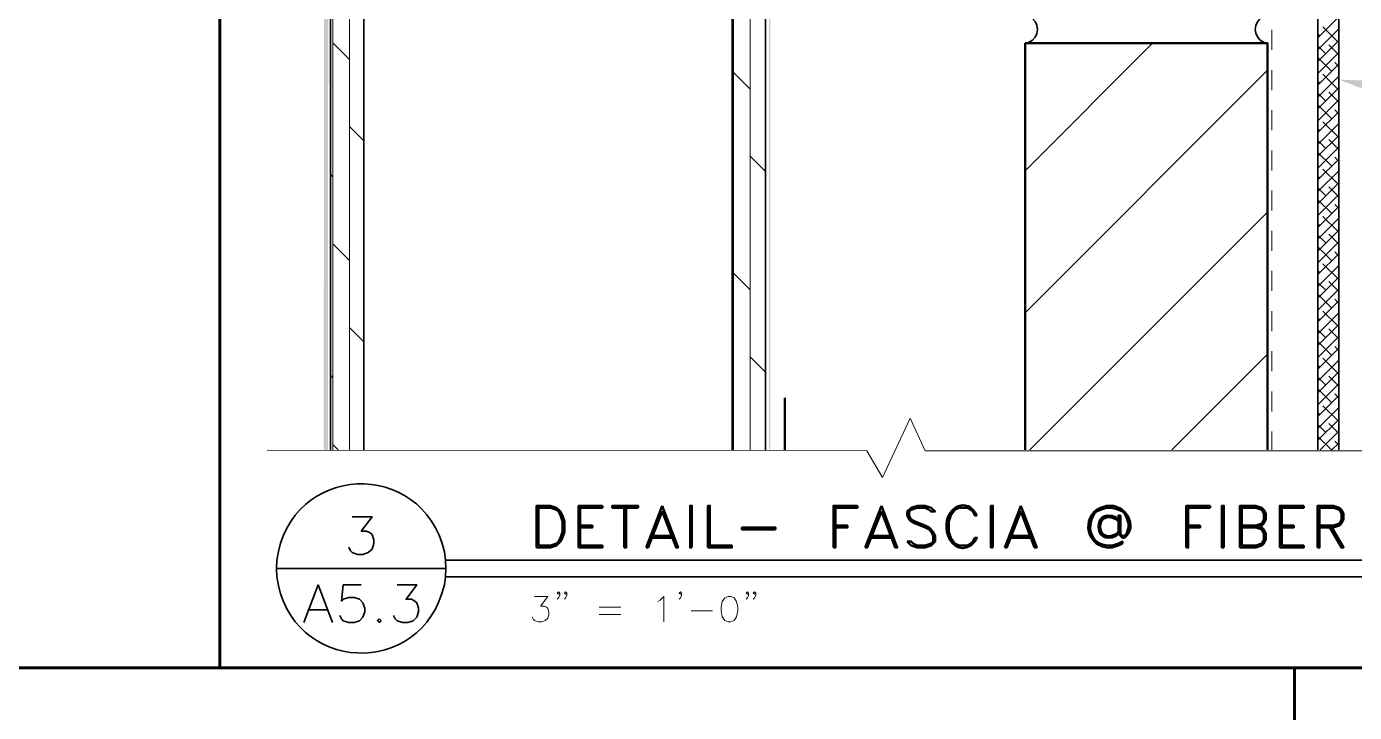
# Model space of a CAD drawing. Header units: inches. Extents: x 5 to 516, y -193 to 129.
# Drawn here: x 355.98 to 362.59, y -24.65 to -21.24 of the extents above; entities that cross this region are included whole.
import ezdxf

# ---------------------------------------------------------------- set-up
doc = ezdxf.new("R2010")
doc.units = ezdxf.units.IN
doc.header["$MEASUREMENT"] = 0
doc.linetypes.add('PDF_IMPORT', pattern=[1, 0.8, -0.2])
doc.layers.add('PDF5_Geometry', color=7, linetype='Continuous')
doc.layers.add('PDF5_Solid Fills', color=7, linetype='Continuous')

msp = doc.modelspace()

# ---------------------------------------------------------------- hatches: boundary and pattern name
at = {"layer": 'PDF5_Solid Fills', "transparency": 33554559}
msp.add_hatch(color=256, dxfattribs=at).paths.add_polyline_path([(357.4799176, -18.2167865), (357.4599176, -18.1967865), (357.4554739, -23.3467855), (357.4765842, -23.3467867)])

# ---------------------------------------------------------------- linework, layer by layer
at = {"layer": 'PDF5_Geometry', "lineweight": 60}
for points in [[(356.938807, -24.4323428), (356.938807, -16.9256758)], [(376.4010311, -24.4323428), (334.0676944, -24.4323428), (376.4010311, -24.4323428)], [(362.2899189, -24.4323428), (362.2899189, -46.9256782), (362.2899189, -24.4323428)]]:
    msp.add_lwpolyline(points, dxfattribs=at)
at = {"layer": 'PDF5_Geometry', "lineweight": 35}
for points in [[(357.4888061, -18.2478963), (357.4888061, -23.3467855)], [(357.6554728, -23.3467872), (357.6554728, -18.247898), (357.4888061, -18.247898)], [(359.4888063, -18.6556745), (359.4888063, -23.3467861)], [(359.6554729, -23.3467872), (359.6554729, -18.6556756)], [(362.4054743, -19.1978973), (362.5099187, -19.1978973), (362.5099187, -23.3467864)], [(362.4054743, -23.3467872), (362.4054743, -19.1978981)], [(360.9476969, -21.3223414), (360.9654747, -21.3178969)], [(362.1376965, -21.3178969), (362.1554743, -21.3223414)], [(357.5976973, -23.6801206), (357.6965862, -23.6801206), (357.6421418, -23.7512317), (357.6688085, -23.7512317), (357.6865862, -23.7601206), (357.6965862, -23.7690095), (357.7054751, -23.7956762), (357.7054751, -23.8134539), (357.6965862, -23.8412317), (357.6776973, -23.8590095), (357.6510307, -23.8678984), (357.624364, -23.8678984), (357.5976973, -23.8590095), (357.5888085, -23.8501206), (357.5799196, -23.8312317)], [(358.0565854, -24.0201192), (358.0621409, -23.9790081), (358.0643631, -23.9378969), (358.0621409, -23.8967858), (358.0565854, -23.8556747)], [(357.2221409, -23.8967858), (357.2210297, -23.9378969), (357.2221409, -23.9790081)], [(358.062141, -23.8956742), (366.6365859, -23.8956742)], [(358.0643631, -23.9378969), (357.2210297, -23.9378969)], [(358.062141, -23.9790075), (366.6365859, -23.9790075)], [(357.3565858, -24.2067862), (357.427697, -24.0201195), (357.4999192, -24.2067862)], [(357.64214, -24.0201203), (357.5532511, -24.0201203), (357.5443622, -24.1001204), (357.5532511, -24.0912315), (357.5799178, -24.0823426), (357.6065844, -24.0823426), (357.6332511, -24.0912315), (357.6510289, -24.1090092), (357.6599178, -24.1356759), (357.6599178, -24.1534537), (357.6510289, -24.1801204), (357.6332511, -24.1978981), (357.6065844, -24.206787), (357.5799178, -24.206787), (357.5532511, -24.1978981), (357.5443622, -24.1890092), (357.5354733, -24.1712315)], [(357.8210295, -24.0201203), (357.9188073, -24.0201203), (357.865474, -24.0912315), (357.8921406, -24.0912315), (357.9099184, -24.1001204), (357.9188073, -24.1090092), (357.9276962, -24.1356759), (357.9276962, -24.1534537), (357.9188073, -24.1801204), (357.9010295, -24.1978981), (357.8743629, -24.206787), (357.8476962, -24.206787), (357.8210295, -24.1978981), (357.8121406, -24.1890092), (357.8032517, -24.1712315)], [(357.3832514, -24.1445643), (357.4732514, -24.1445643)]]:
    msp.add_lwpolyline(points, dxfattribs=at)
at = {"layer": 'PDF5_Geometry', "lineweight": 15}
for points in [[(357.5010289, -23.3467872), (357.5010289, -18.247898)], [(357.5843623, -23.3467872), (357.5843623, -18.247898)], [(359.4954749, -23.3467872), (359.4954749, -18.6545645)], [(359.5788082, -23.3467872), (359.5788082, -18.6545645)], [(362.4054743, -23.3467872), (362.4054743, -19.8223424)], [(362.4054743, -21.2956758), (362.5099187, -21.1912313)], [(362.4154739, -21.2856751), (362.4054739, -21.275675)], [(362.4054743, -21.3545634), (362.5099187, -21.2501189)], [(362.5043637, -21.315675), (362.4310303, -21.2412305)], [(357.5843623, -21.4034526), (357.5010289, -21.3201192)], [(360.9476969, -21.956786), (361.5821414, -21.3223416)], [(362.4454738, -21.3745649), (362.4054738, -21.3345648)], [(362.4054743, -21.4134533), (362.5099187, -21.3090088)], [(362.509919, -21.3801191), (362.459919, -21.330119)], [(362.4054743, -21.4723409), (362.5099187, -21.3678965)], [(362.4743638, -21.4623425), (362.4054749, -21.3934536)], [(362.509919, -21.4390089), (362.489919, -21.4178978)], [(359.5776961, -21.5490079), (359.4943627, -21.4656745)], [(360.9476969, -22.6645633), (362.1554748, -21.4556744)], [(362.4054743, -21.5312308), (362.5099187, -21.4267864)], [(362.4054743, -21.5901184), (362.5099187, -21.485674)], [(362.5043637, -21.55123), (362.4310303, -21.4767855)], [(362.4154739, -21.5212301), (362.4054739, -21.5112301)], [(362.4054743, -21.6490083), (362.5099187, -21.5445639)], [(362.4454738, -21.6101199), (362.4054738, -21.5701199)], [(362.4054743, -21.7078982), (362.5099187, -21.6045649)], [(362.509919, -21.6156763), (362.459919, -21.5656763)], [(362.4054743, -21.7667858), (362.5099187, -21.6634525)], [(362.4743638, -21.6978975), (362.4054749, -21.6290086)], [(362.509919, -21.674564), (362.489919, -21.654564)], [(357.6554728, -21.8078964), (357.5843617, -21.7367853)], [(362.4154739, -21.7567851), (362.4054739, -21.7478962)], [(362.4054743, -21.8256757), (362.5099187, -21.7223424)], [(362.5043637, -21.7867873), (362.4310303, -21.7134539)], [(362.4454738, -21.8456749), (362.4054738, -21.806786)], [(362.4054743, -21.8845634), (362.5099187, -21.78123)], [(362.509919, -21.8512314), (362.459919, -21.8012314)], [(359.6554729, -21.9601204), (359.5776951, -21.8823426)], [(362.4054743, -21.9434532), (362.5099187, -21.8401199)], [(362.4743638, -21.9345647), (362.4054749, -21.8656758)], [(362.4054743, -22.0023409), (362.5099187, -21.8990075)], [(362.5043637, -22.0223423), (362.4310303, -21.949009)], [(362.509919, -21.910119), (362.489919, -21.890119)], [(357.5010289, -21.9878981), (357.4888067, -21.9745648)], [(362.4154739, -21.9934523), (362.4054739, -21.9834523)], [(362.4054743, -22.0612308), (362.5099187, -21.9578974)], [(362.4054743, -22.1212306), (362.5099187, -22.0167861)], [(362.4454738, -22.0812299), (362.4054738, -22.0423411)], [(362.4054743, -22.1801205), (362.5099187, -22.075676)], [(362.509919, -22.0867864), (362.459919, -22.0367864)], [(359.4943627, -22.1323412), (359.4888072, -22.1267857)], [(362.4054743, -22.2390081), (362.5099187, -22.1345636)], [(362.4743638, -22.1701197), (362.4054749, -22.1012309)], [(362.509919, -22.145674), (362.489919, -22.125674)], [(360.9710293, -23.3467872), (362.1554738, -22.1634538)], [(362.4054743, -22.297898), (362.5099187, -22.1934535)], [(362.5043637, -22.2578974), (362.4310303, -22.184564)], [(362.4454738, -22.316785), (362.4054738, -22.2778961)], [(362.4154739, -22.2290074), (362.4054739, -22.2190074)], [(362.4054743, -22.3567856), (362.5099187, -22.2523412)], [(362.509919, -22.3234536), (362.459919, -22.2723425)], [(357.5843623, -22.4045648), (357.5010289, -22.3212315)], [(362.4054743, -22.4156755), (362.5099187, -22.311231)], [(362.4743638, -22.4056748), (362.4054749, -22.3367859)], [(362.4054743, -22.4745631), (362.5099187, -22.3701187)], [(362.509919, -22.3823413), (362.489919, -22.3612301)], [(359.5776961, -22.5490079), (359.4943627, -22.4656746)], [(362.4154739, -22.4645647), (362.4054739, -22.4545647)], [(362.4054743, -22.533453), (362.5099187, -22.4290086)], [(362.5043637, -22.4934524), (362.4310303, -22.420119)], [(362.4454738, -22.5523423), (362.4054738, -22.5134534)], [(362.4054743, -22.5923429), (362.5099187, -22.4878985)], [(362.509919, -22.5590087), (362.459919, -22.5090087)], [(362.4054743, -22.6512305), (362.5099187, -22.5467861)], [(362.4054743, -22.7101204), (362.5099187, -22.605676)], [(362.4743638, -22.6412298), (362.4054749, -22.5723409)], [(362.509919, -22.6178963), (362.489919, -22.5967852)], [(362.4054743, -22.7690081), (362.5099187, -22.6645636)], [(362.5043637, -22.7301196), (362.4310303, -22.6556752)], [(357.6554728, -22.8090087), (357.5843617, -22.7378976)], [(362.4154739, -22.7001197), (362.4054739, -22.6901197)], [(362.4054743, -22.8278979), (362.5099187, -22.7234535)], [(362.4454738, -22.7890072), (362.4054738, -22.7490072)], [(362.4054743, -22.8867856), (362.5099187, -22.7823411)], [(362.4743638, -22.8767871), (362.4054749, -22.8078982)], [(362.509919, -22.7945637), (362.459919, -22.7445637)], [(361.6788077, -23.3467872), (362.1554744, -22.8701205)], [(362.4054743, -22.9456755), (362.5099187, -22.841231)], [(362.509919, -22.8534536), (362.489919, -22.8323425)], [(359.6554729, -22.9601204), (359.5776951, -22.8823427)], [(362.4154739, -22.9356747), (362.4054739, -22.9256747)], [(362.4054743, -23.0045653), (362.5099187, -22.9001209)], [(362.5043637, -22.9656746), (362.4310303, -22.8912302)], [(357.5010289, -22.9878982), (357.4888067, -22.975676)], [(362.4454738, -23.0245645), (362.4054738, -22.9845645)], [(362.4054743, -23.063453), (362.5099187, -22.9590085)], [(362.509919, -23.0301187), (362.459919, -22.9801187)], [(362.4054743, -23.1223406), (362.5099187, -23.0178961)], [(362.4743638, -23.1123421), (362.4054749, -23.0434532)], [(362.509919, -23.0890086), (362.489919, -23.0678975)], [(359.4943627, -23.1323413), (359.4888072, -23.1267858)], [(362.4054743, -23.1812305), (362.5099187, -23.076786)], [(362.4054743, -23.2401204), (362.5099187, -23.1356759)], [(362.5043637, -23.2012297), (362.4310303, -23.1278963)], [(357.174362, -23.3478972), (360.1599178, -23.3512305), (360.2376955, -23.4845638), (360.3754734, -23.1890083), (360.451029, -23.3512305), (362.9765848, -23.3512305)], [(362.4154739, -23.171232), (362.4054739, -23.161232)], [(362.4054743, -23.299008), (362.5099187, -23.1956747)], [(362.4454738, -23.2601196), (362.4054738, -23.2201196)], [(362.4165861, -23.3467872), (362.5099194, -23.254565)], [(362.509919, -23.265676), (362.459919, -23.215676)], [(357.5276968, -23.3467872), (357.5010301, -23.3212317)], [(362.4732516, -23.3467872), (362.4054738, -23.2801206)], [(362.4754748, -23.3467872), (362.5099193, -23.3134539)], [(362.509919, -23.3245637), (362.489919, -23.3045636)], [(358.6310294, -24.060121), (358.6243627, -24.0656765), (358.6188072, -24.060121), (358.6243627, -24.0545654), (358.6310294, -24.060121), (358.6310294, -24.0723432), (358.6243627, -24.0834543), (358.6188072, -24.090121)], [(358.6665858, -24.060121), (358.6599191, -24.0656765), (358.6543636, -24.060121), (358.6599191, -24.0545654), (358.6665858, -24.060121), (358.6665858, -24.0723432), (358.6599191, -24.0834543), (358.6543636, -24.090121)], [(359.2376963, -24.060121), (359.2321407, -24.0656765), (359.2254741, -24.060121), (359.2321407, -24.0545654), (359.2376963, -24.060121), (359.2376963, -24.0723432), (359.2321407, -24.0834543), (359.2254741, -24.090121)], [(359.5710297, -24.060121), (359.5654741, -24.0656765), (359.5588074, -24.060121), (359.5654741, -24.0545654), (359.5710297, -24.060121), (359.5710297, -24.0723432), (359.5654741, -24.0834543), (359.5588074, -24.090121)], [(359.606586, -24.060121), (359.6010305, -24.0656765), (359.5943638, -24.060121), (359.6010305, -24.0545654), (359.606586, -24.060121), (359.606586, -24.0723432), (359.6010305, -24.0834543), (359.5943638, -24.090121)], [(358.5054733, -24.077898), (358.5710289, -24.077898), (358.5354733, -24.1256758), (358.5532511, -24.1256758), (358.5654733, -24.1312314), (358.5710289, -24.137898), (358.5765844, -24.1556758), (358.5765844, -24.1667869), (358.5710289, -24.1856758), (358.5588066, -24.1967869), (358.5410289, -24.2034536), (358.5232511, -24.2034536), (358.5054733, -24.1967869), (358.4999177, -24.1912314), (358.4932511, -24.1790092)], [(358.8265861, -24.1312315), (358.9343638, -24.1312315)], [(359.1188066, -24.1023415), (359.1310288, -24.0956748), (359.1488066, -24.077897), (359.1488066, -24.2034526)], [(358.8265861, -24.1667856), (358.9343638, -24.1667856)], [(359.2854733, -24.1490085), (359.3921399, -24.1490085)]]:
    msp.add_lwpolyline(points, dxfattribs=at)
at = {"layer": 'PDF5_Geometry', "linetype": 'PDF_IMPORT', "lineweight": 15, "ltscale": 0.042222}
msp.add_lwpolyline([(362.1765856, -18.6556745), (362.1765856, -23.3467855)], dxfattribs=at)
at = {"layer": 'PDF5_Geometry', "lineweight": 50}
for points in [[(360.9476969, -21.3223414), (362.1554748, -21.3223414), (362.1554748, -23.346786)], [(360.9476969, -23.3467872), (360.9476969, -21.3223426)], [(359.7521413, -23.3467872), (359.7521413, -23.0878983)], [(358.8432524, -23.625675), (358.7243635, -23.625675), (358.7243635, -23.8334528)], [(358.843252, -23.6256757), (358.843252, -23.6356757), (358.733252, -23.6356757), (358.733252, -23.8234535)], [(358.9521399, -23.6356757), (358.9521399, -23.8334535)], [(358.9621406, -23.6356757), (358.9621406, -23.8334535), (358.9521406, -23.8334535)], [(359.1410302, -23.625675), (359.0610302, -23.8334528)], [(359.1410302, -23.6256761), (359.2199191, -23.8334538), (359.2099191, -23.8334538), (359.1410302, -23.6545649), (359.0710302, -23.8334538), (359.0610302, -23.8334538)], [(360.1132513, -23.6256757), (360.1132513, -23.6356757), (360.0032513, -23.6356757), (360.0032513, -23.8334535), (359.9932513, -23.8334535)], [(360.1132528, -23.625675), (359.9932528, -23.625675), (359.9932528, -23.8334528)], [(360.2321422, -23.625675), (360.1521422, -23.8334528)], [(360.2321422, -23.6256761), (360.3110311, -23.8334538), (360.3010311, -23.8334538), (360.2321422, -23.6545649), (360.1621422, -23.8334538), (360.1521422, -23.8334538)], [(360.6776965, -23.823453), (360.6976965, -23.803453), (360.7076965, -23.7845641), (360.6976965, -23.7845641), (360.6876965, -23.803453), (360.6776965, -23.813453), (360.6588076, -23.823453), (360.6188076, -23.823453), (360.5988076, -23.813453), (360.5788076, -23.7845641), (360.5688076, -23.7545641), (360.5688076, -23.7045641), (360.5788076, -23.6745641), (360.5988076, -23.6456752), (360.6188076, -23.6356752), (360.6588076, -23.6356752), (360.6776965, -23.6456752), (360.6876965, -23.6545641), (360.6976965, -23.6745641), (360.7076965, -23.6745641)], [(360.9265855, -23.625675), (360.8465855, -23.8334528)], [(360.9265855, -23.6256761), (361.0054744, -23.8334538), (360.9954744, -23.8334538), (360.9265855, -23.6545649), (360.8565855, -23.8334538), (360.8465855, -23.8334538)], [(361.2932517, -23.6645641), (361.3032517, -23.6545641), (361.3232517, -23.6456752), (361.3532517, -23.6356752), (361.3821406, -23.6356752), (361.4121406, -23.6456752), (361.4321406, -23.6545641), (361.4421406, -23.6645641), (361.4521406, -23.6845641), (361.4621406, -23.7145641), (361.4621406, -23.7345641), (361.4521406, -23.7645641), (361.4421406, -23.7745641), (361.4321406, -23.7745641), (361.4221406, -23.7645641), (361.4221406, -23.6745641), (361.4121406, -23.6745641), (361.4121406, -23.7645641), (361.4321406, -23.7845641), (361.4421406, -23.7845641)], [(361.8688078, -23.6256757), (361.8688078, -23.6356757), (361.7599189, -23.6356757), (361.7599189, -23.8334535), (361.7499189, -23.8334535)], [(361.8688083, -23.625675), (361.7499194, -23.625675), (361.7499194, -23.8334528)], [(362.0965853, -23.7345639), (362.1265853, -23.7245639), (362.1365853, -23.7145639), (362.1465853, -23.6945639), (362.1465853, -23.6645639), (362.1365853, -23.645675), (362.1265853, -23.635675), (362.0965853, -23.625675), (362.0176964, -23.625675), (362.0176964, -23.8334528)], [(362.0276972, -23.7245646), (362.096586, -23.7245646), (362.1265861, -23.7145646), (362.1365861, -23.6945646), (362.1365861, -23.6645646), (362.1265861, -23.6456757), (362.096586, -23.6356757), (362.0276972, -23.6356757), (362.0276972, -23.8234535)], [(362.3354741, -23.625675), (362.2154741, -23.625675), (362.2154741, -23.8334528)], [(362.3354748, -23.6256757), (362.3354748, -23.6356757), (362.2254748, -23.6356757), (362.2254748, -23.8234535)], [(362.4143632, -23.7345639), (362.4832521, -23.7345639), (362.5132521, -23.7245639), (362.5232521, -23.7145639), (362.5332521, -23.6945639), (362.5332521, -23.6645639), (362.5232521, -23.645675), (362.5132521, -23.635675), (362.4832521, -23.625675), (362.4043632, -23.625675), (362.4043632, -23.8334528)], [(362.4143639, -23.7245646), (362.4832528, -23.7245646), (362.5132528, -23.7145646), (362.5232528, -23.6945646), (362.5232528, -23.6645646), (362.5132528, -23.6456757), (362.4832528, -23.6356757), (362.4143639, -23.6356757), (362.4143639, -23.8334535), (362.4043639, -23.8334535)], [(358.733252, -23.7245632), (358.793252, -23.7245632), (358.793252, -23.7345632), (358.733252, -23.7345632)], [(360.0032513, -23.7245632), (360.0632513, -23.7245632), (360.0632513, -23.7345632), (360.0032513, -23.7345632)], [(361.4021406, -23.694564), (361.4121406, -23.704564), (361.4021406, -23.684564)], [(361.7599189, -23.7245632), (361.8188078, -23.7245632), (361.8188078, -23.7345632), (361.7599189, -23.7345632)], [(362.0965855, -23.7245632), (362.1265855, -23.7345632), (362.1365855, -23.7445632), (362.1465855, -23.7645632), (362.1465855, -23.7934521), (362.1365855, -23.8134521), (362.1265855, -23.8234521), (362.0965855, -23.8334521), (362.0176966, -23.8334521)], [(362.0276972, -23.734564), (362.096586, -23.734564), (362.1265861, -23.744564), (362.1365861, -23.764564), (362.1365861, -23.7934528), (362.1265861, -23.8134528), (362.096586, -23.8234529), (362.0276972, -23.8234529)], [(362.2254748, -23.7245632), (362.2854748, -23.7245632), (362.2854748, -23.7345632), (362.2254748, -23.7345632)], [(362.464363, -23.734564), (362.5232519, -23.8334529), (362.5332519, -23.8334529), (362.474363, -23.734564)], [(359.0810303, -23.7845631), (359.1999192, -23.7845631)], [(359.0910288, -23.7745646), (359.1899177, -23.7745646)], [(360.1721401, -23.7845631), (360.291029, -23.7845631)], [(360.1821408, -23.7745646), (360.2810297, -23.7745646)], [(360.8665857, -23.7845631), (360.9854746, -23.7845631)], [(360.8765853, -23.7745646), (360.9754742, -23.7745646)], [(361.4021406, -23.774564), (361.4121406, -23.754564), (361.4021406, -23.764564)], [(358.733252, -23.8234538), (358.843252, -23.8234538), (358.843252, -23.8334538), (358.7243631, -23.8334538)], [(362.2254748, -23.8234538), (362.3354748, -23.8234538), (362.3354748, -23.8334538), (362.2154748, -23.8334538)]]:
    msp.add_lwpolyline(points, dxfattribs=at)
for points in [[(358.515474, -23.8334528), (358.585474, -23.8334528), (358.6143629, -23.8234528), (358.6343629, -23.8034528), (358.6443629, -23.7845639), (358.6543629, -23.7545639), (358.6543629, -23.7045639), (358.6443629, -23.6745639), (358.6343629, -23.6545639), (358.6143629, -23.635675), (358.585474, -23.625675), (358.515474, -23.625675)], [(358.5254747, -23.8234535), (358.5854747, -23.8234535), (358.6143636, -23.8134535), (358.6243636, -23.8034535), (358.6343636, -23.7845646), (358.6443636, -23.7545646), (358.6443636, -23.7045646), (358.6343636, -23.6745646), (358.6243636, -23.6545646), (358.6143636, -23.6456757), (358.5854747, -23.6356757), (358.5254747, -23.6356757)], [(359.021029, -23.635675), (358.8921401, -23.635675), (358.8921401, -23.625675), (359.021029, -23.625675)], [(359.288808, -23.8334528), (359.288808, -23.625675), (359.2799191, -23.625675), (359.2799191, -23.8334528)], [(359.3688066, -23.8334522), (359.3688066, -23.6256744), (359.3788066, -23.6256744), (359.3788066, -23.8234522), (359.4876955, -23.8234522), (359.4876955, -23.8334522)], [(360.3610304, -23.8034538), (360.3810304, -23.8234538), (360.4099192, -23.8334538), (360.4499192, -23.8334538), (360.4799193, -23.8234538), (360.4999193, -23.8034538), (360.4999193, -23.774565), (360.4899193, -23.754565), (360.4699193, -23.7345649), (360.4499192, -23.7245649), (360.3999192, -23.7045649), (360.3810304, -23.6945649), (360.3710304, -23.6745649), (360.3710304, -23.6545649), (360.3810304, -23.6456761), (360.4099192, -23.6356761), (360.4499192, -23.6356761), (360.4699193, -23.6456761), (360.4799193, -23.6545649), (360.4999193, -23.6545649), (360.4799193, -23.6356761), (360.4499192, -23.6256761), (360.4099192, -23.6256761), (360.3810304, -23.6356761), (360.3610304, -23.6545649), (360.3610304, -23.6745649), (360.3710304, -23.6945649), (360.3810304, -23.7045649), (360.3999192, -23.7145649), (360.4499192, -23.7345649), (360.4699193, -23.744565), (360.4799193, -23.754565), (360.4899193, -23.774565), (360.4899193, -23.8034538), (360.4799193, -23.8134538), (360.4499192, -23.8234538), (360.4099192, -23.8234538), (360.3910304, -23.8134538), (360.3810304, -23.8034538)], [(360.7876971, -23.8334528), (360.7876971, -23.625675), (360.7776971, -23.625675), (360.7776971, -23.8334528)], [(361.9376967, -23.8334528), (361.9376967, -23.625675), (361.9276967, -23.625675), (361.9276967, -23.8334528)], [(359.7054755, -23.744564), (359.5376977, -23.744564), (359.5376977, -23.734564), (359.7054755, -23.734564)]]:
    msp.add_lwpolyline(points, close=True, dxfattribs=at)
msp.add_lwpolyline([(361.3532517, -23.6256752), (361.3232517, -23.6356752), (361.3032517, -23.6456752, 0.768812789), (361.3821406, -23.833453), (361.4121406, -23.823453), (361.4321406, -23.813453), (361.4321406, -23.803453), (361.4121406, -23.813453), (361.3821406, -23.823453)], format="xyb", dxfattribs=at)
at = {"layer": 'PDF5_Geometry', "lineweight": 15}
msp.add_lwpolyline([(359.4699193, -24.077898), (359.4521415, -24.0834536), (359.4399193, -24.1023425), (359.4343637, -24.1312314), (359.4343637, -24.1490092), (359.4399193, -24.1790092), (359.4521415, -24.1967869), (359.4699193, -24.2034536), (359.4821415, -24.2034536), (359.4999193, -24.1967869), (359.5110304, -24.1790092), (359.517697, -24.1490092), (359.517697, -24.1312314), (359.5110304, -24.1023425), (359.4999193, -24.0834536), (359.4821415, -24.077898)], close=True, dxfattribs=at)
at = {"layer": 'PDF5_Geometry', "lineweight": 35}
msp.add_lwpolyline([(357.732142, -24.1890092), (357.7232531, -24.197898), (357.732142, -24.2067869), (357.7410309, -24.197898)], close=True, dxfattribs=at)
at = {"layer": 'PDF5_Geometry', "lineweight": 50}
msp.add_ellipse((360.6360878, -23.7232557), major_axis=(0.0063856, 0.1004412), ratio=0.799933179, start_param=5.268581532, end_param=8.221355186, dxfattribs=at)
at = {"layer": 'PDF5_Geometry', "lineweight": 35}
for points in [[(360.9654747, -21.3178969), (361.0244006, -21.2976191), (361.0236043, -21.2085821), (360.9654747, -21.1878969)], [(362.1376965, -21.1878969), (362.0793076, -21.2131376), (362.0785483, -21.2931377), (362.1376965, -21.3178969)], [(358.0565854, -23.8556747), (357.9456779, -23.3816561), (357.2866779, -23.4132488), (357.2221409, -23.8967858)], [(357.2221409, -23.9790081), (357.2878076, -24.4626377), (357.9446224, -24.4940266), (358.0565854, -24.0201192)]]:
    msp.add_open_spline(points, degree=3, dxfattribs=at)
at = {"layer": 'PDF5_Geometry', "lineweight": 50}
for points in [[(361.3821406, -23.823453), (361.2852332, -23.8325827), (361.2442517, -23.7427123), (361.2932517, -23.6645641)], [(361.4021406, -23.684564), (361.2835295, -23.6233048), (361.2835295, -23.8358233), (361.4021406, -23.774564)], [(361.4021406, -23.694564), (361.2943073, -23.6337307), (361.2942887, -23.8253974), (361.4021406, -23.764564)], [(361.4421406, -23.7845641), (361.515011, -23.7293789), (361.4478813, -23.6120271), (361.3532517, -23.6256752)], [(360.5588076, -23.7545641), (360.5686595, -23.8115086), (360.6213632, -23.8617678), (360.6776965, -23.823453)]]:
    msp.add_open_spline(points, degree=3, dxfattribs=at)
at = {"layer": 'PDF5_Solid Fills', "lineweight": 50, "transparency": 33554559}
for points in [[(359.6788064, -23.3467872), (359.6732509, -18.6556756), (359.6788064, -18.6556756)], [(359.6732522, -23.3467872), (359.6788078, -23.3467872), (359.6732522, -18.6556756)], [(362.667696, -21.5634529), (362.5099182, -21.5034528), (362.6788071, -21.5090084)]]:
    msp.add_solid(points, dxfattribs=at)

doc.saveas('drawing.dxf')
